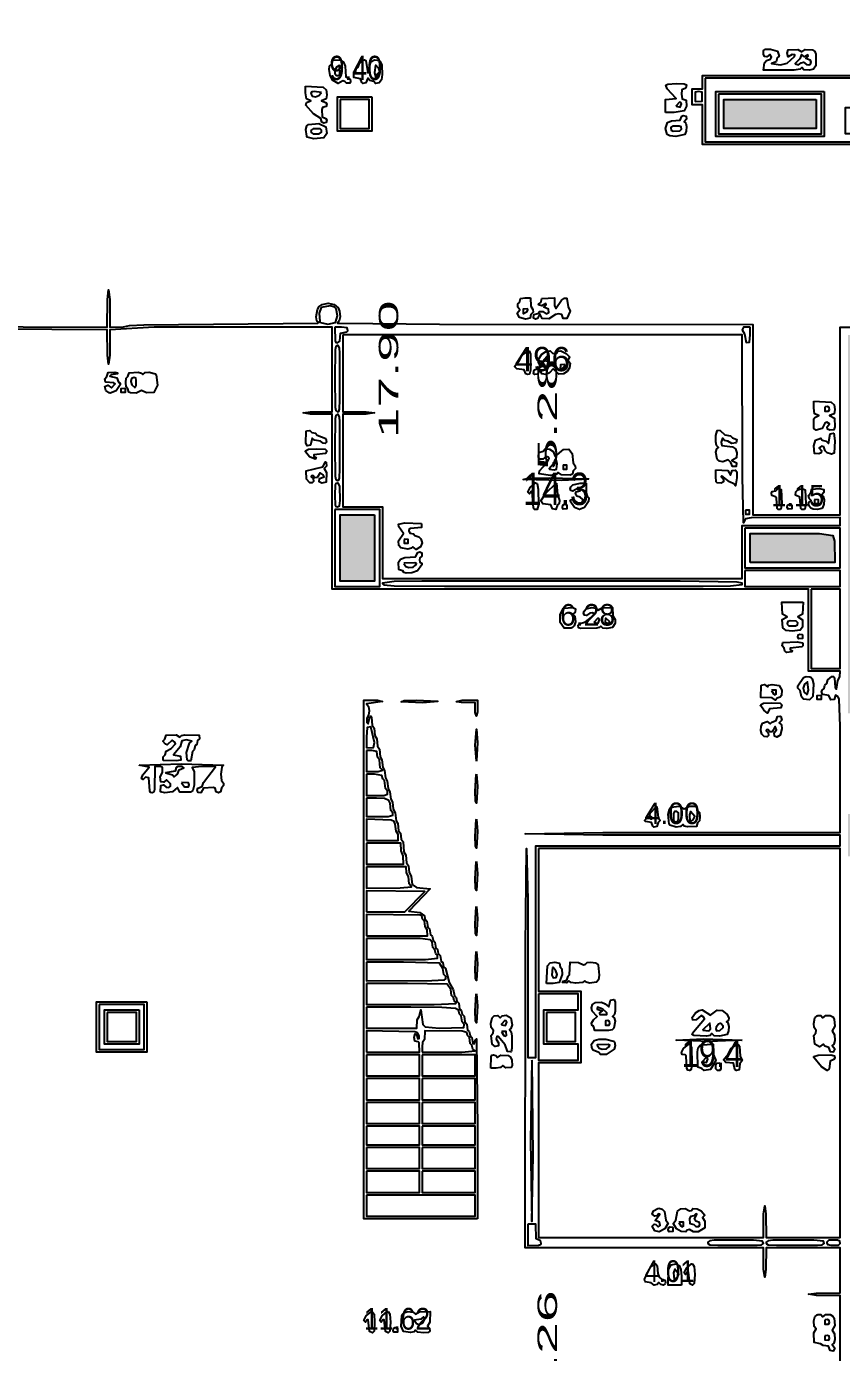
# Model space of a CAD drawing. Header units: millimetres. Extents: x 0 to 150324, y -100295 to 111760.
# Drawn here: x 43637 to 54068, y 15021 to 31988 of the extents above; entities that cross this region are included whole.
import ezdxf
from ezdxf.enums import TextEntityAlignment as Align

# ---------------------------------------------------------------- set-up
doc = ezdxf.new("R2010")
doc.units = ezdxf.units.MM
for name, color, linetype in [('A-PLAN-GRAPHICS', 7, 'Continuous'), ('A-RASTER-UNDERLAY', 8, 'Continuous'), ('A-TEXT-OCR', 3, 'Continuous'), ('A-WALLS-FILL', 9, 'Continuous'), ('A-WALLS-OUTLINE', 8, 'Continuous')]:
    doc.layers.add(name, color=color, linetype=linetype)
picture_1 = doc.add_image_def('image1.png', size_in_pixel=(2463, 3095))

msp = doc.modelspace()

# ---------------------------------------------------------------- hatches: boundary and pattern name
at = {"layer": 'A-WALLS-FILL'}
h = msp.add_hatch(color=9, dxfattribs=at)
h.paths.add_polyline_path([(50190, 13445), (50190, 13073), (49953, 13073), (49953, 13445), (50072, 13445)])
h.paths.add_polyline_path([(25840, 21302), (25840, 18220), (25603, 18220), (25603, 21302), (25722, 21302)])
h.paths.add_polyline_path([(64042, 21844), (64042, 18288), (63839, 18288), (63839, 21844), (63940, 21844)])
h.paths.add_polyline_path([(35391, 21370), (31801, 21370), (31801, 21878), (31936, 21878), (31936, 21505), (35221, 21505), (35221, 21810), (35391, 21810), (35391, 21590)])
h.paths.add_polyline_path([(57810, 21370), (54153, 21370), (54153, 21912), (54390, 21912), (54390, 21505), (57641, 21505), (57641, 21912), (57810, 21912), (57810, 21641)])
h.paths.add_polyline_path([(25840, 24181), (25840, 22487), (25603, 22487), (25603, 24181), (25722, 24181)])
h.paths.add_polyline_path([(64042, 24181), (64042, 22792), (63839, 22792), (63839, 24181), (63940, 24181)])
h.paths.add_polyline_path([(63771, 26077), (63771, 24350), (57810, 24350), (57810, 23165), (57676, 23168), (57569, 23196), (57269, 23199), (57269, 27805), (54390, 27805), (54390, 23199), (54153, 23199), (54153, 28042), (57269, 28042), (57269, 30717), (57506, 30717), (57506, 24486), (57878, 24486), (57878, 24587), (63534, 24587), (63534, 26077), (63652, 26077)])
h.paths.add_polyline_path([(25840, 26619), (26077, 26619), (26077, 24587), (31936, 24587), (31936, 23300), (31801, 23300), (31801, 24350), (25840, 24350), (25840, 25485)])
h.paths.add_polyline_path([(35323, 27838), (35323, 23300), (35086, 23300), (35086, 27601), (32241, 27601), (32241, 23300), (32139, 23300), (32139, 27838), (33731, 27838)])
h.paths.add_polyline_path([(41656, 24892), (41656, 25739), (41980, 25733), (42032, 25720), (42048, 25694), (42062, 24892), (41859, 24892)])
h.paths.add_polyline_path([(48091, 25739), (48091, 24892), (47650, 24892), (47650, 25739), (47871, 25739)])
h.paths.add_polyline_path([(36949, 25502), (36949, 25129), (35865, 25129), (35865, 25502), (36407, 25502)])
h.paths.add_polyline_path([(52900, 25129), (52900, 25502), (53786, 25499), (53959, 25477), (53980, 25403), (53983, 25129), (53442, 25129)])
h.paths.add_polyline_path([(26077, 34375), (26077, 29498), (25840, 29498), (25840, 34375), (25959, 34375)])
h.paths.add_polyline_path([(63771, 31056), (63771, 29769), (63534, 29769), (63534, 31056), (63652, 31056)])
h.paths.add_polyline_path([(32106, 30954), (32106, 30615), (26247, 30615), (26247, 30954), (29176, 30954)])
h.paths.add_polyline_path([(37050, 30954), (37050, 30615), (35797, 30615), (35797, 30954), (36424, 30954)])
h.paths.add_polyline_path([(53746, 31056), (53746, 30683), (52561, 30683), (52561, 31056), (53154, 31056)])
h.paths.add_polyline_path([(26077, 37490), (26077, 35560), (25840, 35560), (25840, 37490), (25959, 37490)])
h.paths.add_polyline_path([(63771, 37626), (63771, 36034), (63534, 36034), (63534, 37626), (63652, 37626)])
h.paths.add_polyline_path([(37016, 37050), (37016, 36678), (35865, 36678), (35865, 37050), (36441, 37050)])
h.paths.add_polyline_path([(53746, 37050), (53746, 36678), (52561, 36678), (52561, 37050), (53154, 37050)])
h.paths.add_polyline_path([(26077, 43451), (26077, 42469), (25840, 42469), (25840, 43451), (25959, 43451)])
h.paths.add_polyline_path([(63771, 43857), (63771, 42604), (63534, 42604), (63534, 43857), (63652, 43857)])
h.paths.add_polyline_path([(37016, 43011), (37016, 42672), (35865, 42672), (35865, 43011), (36441, 43011)])
h.paths.add_polyline_path([(53746, 43011), (53746, 42672), (52595, 42672), (52595, 43011), (53171, 43011)])
h.paths.add_polyline_path([(26077, 49750), (26077, 48429), (25840, 48429), (25840, 49750), (25959, 49750)])
h.paths.add_polyline_path([(37016, 49005), (37016, 48633), (35865, 48633), (35865, 49005), (36441, 49005)])
h.paths.add_polyline_path([(53746, 49005), (53746, 48633), (52595, 48633), (52595, 49005), (53171, 49005)])
h.paths.add_polyline_path([(63771, 51376), (63771, 48836), (63534, 48836), (63534, 51376), (63652, 51376)])
h.paths.add_polyline_path([(32410, 49141), (32410, 48937), (26247, 48937), (26247, 49141), (29329, 49141)])
h.paths.add_polyline_path([(26077, 52697), (26077, 51681), (25840, 51681), (25840, 52697), (25959, 52697)])
h.paths.add_polyline_path([(63534, 52764), (63537, 54342), (63545, 54655), (63566, 54816), (63568, 55169), (64956, 55169), (64956, 54932), (63771, 54932), (63771, 52764), (63652, 52764)])
h.paths.add_polyline_path([(41995, 54559), (41995, 53713), (41656, 53713), (41656, 54559), (41825, 54559)])
h.paths.add_polyline_path([(48023, 54559), (48023, 53713), (47650, 53713), (47650, 54559), (47837, 54559)])
h.paths.add_polyline_path([(37016, 54221), (35865, 54221), (35873, 54530), (35889, 54569), (35936, 54583), (37016, 54593), (37016, 54407)])
h.paths.add_polyline_path([(53746, 54593), (53746, 54221), (52595, 54221), (52595, 54593), (53171, 54593)])
h.paths.add_polyline_path([(25265, 55169), (26077, 55169), (26077, 54627), (25840, 54627), (25840, 54932), (25265, 54932), (25265, 55050)])
h.paths.add_polyline_path([(22860, 54932), (22860, 58894), (25840, 58894), (25840, 59707), (26077, 59707), (26077, 58657), (23097, 58657), (23097, 55169), (24113, 55169), (24113, 54932), (23487, 54932)])
h.paths.add_polyline_path([(63737, 59944), (63974, 59944), (63974, 58860), (66988, 58860), (66988, 54932), (66142, 54932), (66142, 55135), (66751, 55135), (66751, 58623), (63737, 58623), (63737, 59284)])
h.paths.add_polyline_path([(29159, 55440), (29159, 55338), (26247, 55338), (26247, 55440), (27703, 55440)])
h.paths.add_polyline_path([(35425, 55440), (35425, 55338), (29701, 55338), (29701, 55440), (32563, 55440)])
h.paths.add_polyline_path([(35933, 56422), (35933, 55338), (35594, 55338), (35594, 56422), (35763, 56422)])
h.paths.add_polyline_path([(35933, 57878), (35594, 57878), (35594, 76640), (26077, 76640), (26077, 74778), (25840, 74778), (25840, 76945), (25129, 76945), (25129, 77182), (26247, 77182), (26247, 76877), (35729, 76877), (35729, 76979), (35933, 76979), (35933, 76877), (40505, 76877), (40505, 76640), (35933, 76640), (35933, 67259)])
h.paths.add_polyline_path([(68512, 66853), (68851, 66853), (68851, 58454), (71696, 58454), (71696, 58318), (68851, 58318), (68851, 57980), (68758, 57988), (68749, 58081), (68512, 58081), (68512, 62467)])
h.paths.add_polyline_path([(54356, 58014), (54119, 58014), (54116, 58583), (54107, 58646), (54076, 58666), (54063, 58902), (54051, 76606), (50758, 76608), (48903, 76638), (45381, 76640), (45381, 76877), (49014, 76875), (51084, 76845), (54966, 76843), (54966, 76606), (54356, 76606), (54356, 64855), (54153, 64855), (54153, 64381), (54356, 64381), (54356, 58454), (54830, 58454), (54830, 58318), (54356, 58318), (54356, 58166)])
h.paths.add_polyline_path([(60079, 58454), (60079, 58318), (56015, 58318), (56015, 58454), (58047, 58454)])
h.paths.add_polyline_path([(63771, 58454), (63771, 58318), (60655, 58318), (60655, 58454), (62213, 58454)])
h.paths.add_polyline_path([(32512, 58488), (32512, 58386), (26247, 58386), (26247, 58488), (29379, 58488)])
h.paths.add_polyline_path([(35425, 58488), (35425, 58386), (33562, 58386), (33562, 58488), (34493, 58488)])
h.paths.add_polyline_path([(26077, 65634), (26077, 63195), (25840, 63195), (25840, 65634), (25959, 65634)])
h.paths.add_polyline_path([(63974, 64855), (63974, 63432), (63737, 63432), (63737, 64855), (63856, 64855)])
h.paths.add_polyline_path([(45381, 65871), (45381, 65634), (42672, 65634), (42672, 65871), (44027, 65871)])
h.paths.add_polyline_path([(63974, 66480), (63974, 65938), (63737, 65938), (63737, 66480), (63856, 66480)])
h.paths.add_polyline_path([(71188, 76437), (71188, 66074), (71086, 66074), (71086, 76437), (71137, 76437)])
h.paths.add_polyline_path([(26077, 71323), (26077, 69122), (25840, 69122), (25840, 71323), (25959, 71323)])
h.paths.add_polyline_path([(63974, 71730), (63974, 69935), (63737, 69935), (63737, 71730), (63856, 71730)])
h.paths.add_polyline_path([(56151, 76843), (63974, 76843), (63974, 75218), (63737, 75218), (63737, 76606), (56151, 76606), (56151, 76725)])
h.paths.add_polyline_path([(42266, 76132), (42266, 76471), (42425, 76468), (42467, 76454), (42490, 76422), (42503, 76132), (42384, 76132)])
h.paths.add_polyline_path([(47549, 76471), (47549, 76132), (47312, 76132), (47312, 76471), (47430, 76471)])
h.paths.add_polyline_path([(74337, 76843), (74337, 76606), (70477, 76606), (70477, 76843), (72407, 76843)])
h.paths.add_polyline_path([(41758, 86631), (41995, 86631), (41995, 76877), (44196, 76877), (44196, 76640), (41656, 76640), (41656, 76877), (41758, 76877), (41758, 81754)])
h.paths.add_polyline_path([(22725, 79417), (22962, 79417), (22962, 77182), (23978, 77182), (23978, 76945), (22725, 76945), (22725, 78181)])
h.paths.add_polyline_path([(23470, 78334), (23470, 78097), (23131, 78097), (23131, 78334), (23300, 78334)])
h.paths.add_polyline_path([(41588, 78334), (41588, 78097), (41283, 78097), (41283, 78334), (41436, 78334)])
h.paths.add_polyline_path([(22725, 81585), (22725, 91000), (24282, 91000), (24282, 90763), (22962, 90763), (22962, 81585), (22843, 81585)])
h.paths.add_polyline_path([(51545, 84836), (51545, 81957), (51308, 81957), (51308, 84836), (51427, 84836)])
h.paths.add_polyline_path([(19643, 84159), (19643, 82431), (19507, 82431), (19507, 84159), (19575, 84159)])
h.paths.add_polyline_path([(23436, 84497), (23436, 84260), (23131, 84260), (23131, 84497), (23283, 84497)])
h.paths.add_polyline_path([(41588, 84497), (41588, 84260), (41283, 84260), (41283, 84497), (41436, 84497)])
h.paths.add_polyline_path([(51139, 84497), (51139, 84260), (50834, 84260), (50834, 84497), (50986, 84497)])
h.paths.add_polyline_path([(35120, 91000), (41995, 91000), (41995, 88629), (41758, 88629), (41758, 90763), (35120, 90763), (35120, 90881)])
h.paths.add_polyline_path([(23470, 90593), (23470, 90289), (23131, 90289), (23131, 90593), (23300, 90593)])
h.paths.add_polyline_path([(29464, 90593), (29464, 90289), (29227, 90289), (29227, 90593), (29345, 90593)])
h.paths.add_polyline_path([(35458, 90593), (35458, 90289), (35255, 90289), (35255, 90593), (35357, 90593)])
h.paths.add_polyline_path([(38473, 90593), (38473, 90289), (38235, 90289), (38235, 90593), (38354, 90593)])
h.paths.add_polyline_path([(41588, 90593), (41588, 90289), (41250, 90289), (41250, 90593), (41419, 90593)])
h.paths.add_polyline_path([(19643, 91000), (19643, 90763), (15917, 90763), (15917, 91000), (17780, 91000)])
h.paths.add_polyline_path([(29566, 91000), (29566, 90763), (26247, 90763), (26247, 91000), (27906, 91000)])
h.paths.add_polyline_path([(33155, 91000), (33155, 90763), (31530, 90763), (31530, 91000), (32343, 91000)])
h.paths.add_polyline_path([(37863, 99941), (37863, 99703), (34578, 99703), (34578, 99941), (36220, 99941)])

# ---------------------------------------------------------------- linework, layer by layer
at = {"layer": 'A-PLAN-GRAPHICS'}
for points in [[(48164, 31542), (48186, 31494), (48191, 31374), (48180, 31305), (48149, 31269), (48102, 31261), (48084, 31286), (48033, 31298), (48006, 31327), (47981, 31267), (47943, 31260), (47927, 31271), (47911, 31320), (47826, 31337), (47825, 31384), (47849, 31404), (47857, 31448), (47882, 31470), (47897, 31520), (47931, 31554), (47962, 31564), (47981, 31553), (48006, 31394), (48045, 31535), (48092, 31563), (48153, 31552)], [(53737, 31483), (53711, 31444), (53660, 31430), (53588, 31436), (53560, 31462), (53538, 31441), (53463, 31431), (53069, 31428), (53084, 31525), (53110, 31553), (53160, 31570), (53171, 31598), (53151, 31631), (53113, 31599), (53083, 31604), (53070, 31634), (53072, 31681), (53097, 31697), (53160, 31699), (53248, 31675), (53270, 31609), (53243, 31588), (53230, 31538), (53171, 31513), (53286, 31496), (53375, 31518), (53468, 31606), (53470, 31626), (53436, 31631), (53385, 31600), (53374, 31648), (53385, 31692), (53510, 31695), (53560, 31665), (53603, 31696), (53696, 31690), (53726, 31670), (53740, 31634), (53740, 31494)], [(53476, 31510), (53520, 31497), (53553, 31525), (53583, 31530), (53621, 31501), (53651, 31496), (53673, 31508), (53678, 31536), (53666, 31558), (53612, 31579), (53642, 31610), (53637, 31626), (53593, 31599), (53558, 31631), (53533, 31574), (53475, 31513)], [(47561, 31557), (47653, 31560), (47696, 31534), (47715, 31479), (47724, 31343), (47780, 31314), (47786, 31286), (47774, 31264), (47732, 31262), (47712, 31286), (47684, 31293), (47627, 31260), (47553, 31302), (47524, 31362), (47513, 31440), (47517, 31480), (47544, 31506), (47556, 31554)], [(47638, 31494), (47607, 31472), (47585, 31431), (47585, 31389), (47605, 31363), (47631, 31362), (47647, 31380), (47642, 31491)], [(48103, 31493), (48091, 31398), (48108, 31327), (48130, 31384), (48158, 31414), (48148, 31453), (48108, 31493)], [(47210, 31225), (47434, 31212), (47471, 31179), (47481, 31116), (47471, 31063), (47413, 31039), (47469, 31016), (47481, 30994), (47473, 30963), (47427, 30950), (47415, 30926), (47420, 30831), (47469, 30813), (47481, 30791), (47473, 30759), (47441, 30751), (47419, 30763), (47403, 30812), (47311, 30871), (47214, 30983), (47220, 31014), (47278, 31039), (47219, 31064), (47210, 31140)], [(51816, 30886), (51816, 31056), (51951, 31066), (51835, 31191), (51818, 31237), (51846, 31252), (51951, 31259), (52053, 31256), (52085, 31241), (52078, 31200), (52026, 31178), (52019, 31123), (52029, 31063), (52080, 31044), (52086, 30971), (52056, 30908), (51927, 30886)], [(52324, 31327), (52324, 30514), (54525, 30514), (54524, 30733), (54507, 30783), (54477, 30783), (54464, 30770), (54458, 30615), (54119, 30615), (54119, 30954), (54525, 30954), (54525, 31327), (53425, 31327)], [(47411, 31145), (47317, 31157), (47291, 31151), (47278, 31131), (47295, 31096), (47334, 31089), (47377, 31104), (47410, 31139)], [(48057, 31090), (48057, 30649), (47617, 30649), (47617, 31090), (47837, 31090)], [(47650, 31056), (47650, 30683), (48023, 30683), (48023, 31056), (47837, 31056)], [(52201, 31027), (52283, 31032), (52283, 31147), (52239, 31157), (52196, 31147), (52196, 31032)], [(53848, 31157), (53848, 30582), (52459, 30582), (52459, 31157), (53154, 31157)], [(52493, 31123), (52493, 30615), (53814, 30615), (53814, 31123), (53154, 31123)], [(51953, 30967), (52003, 30957), (52019, 30999), (52011, 31018), (51995, 31019), (51953, 30972)], [(47224, 30584), (47212, 30669), (47226, 30716), (47246, 30734), (47380, 30749), (47468, 30706), (47480, 30620), (47443, 30563), (47314, 30549), (47231, 30573)], [(51837, 30607), (51817, 30685), (51840, 30761), (51891, 30780), (52005, 30791), (52025, 30840), (52041, 30851), (52079, 30839), (52086, 30801), (52053, 30768), (52074, 30751), (52086, 30707), (52082, 30649), (52063, 30606), (51949, 30582), (51869, 30591), (51837, 30607)], [(51884, 30691), (51888, 30663), (51912, 30651), (52000, 30653), (52019, 30675), (52015, 30703), (51991, 30715), (51912, 30715), (51885, 30698)], [(47278, 30657), (47282, 30630), (47306, 30617), (47385, 30617), (47412, 30635), (47412, 30664), (47394, 30679), (47306, 30681), (47279, 30664)], [(50089, 28516), (50092, 28408), (50119, 28366), (50121, 28331), (50094, 28303), (50082, 28255), (50025, 28245), (49945, 28266), (49919, 28319), (49953, 28363), (49924, 28395), (49925, 28441), (49948, 28458), (49961, 28506), (50021, 28516)], [(50554, 28506), (50568, 28400), (50597, 28346), (50551, 28250), (50507, 28250), (50489, 28302), (50448, 28313), (50407, 28303), (50324, 28248), (50236, 28251), (50207, 28313), (50178, 28250), (50150, 28245), (50128, 28257), (50131, 28304), (50180, 28318), (50204, 28343), (50244, 28343), (50287, 28313), (50323, 28329), (50317, 28372), (50259, 28395), (50289, 28426), (50283, 28444), (50233, 28416), (50192, 28425), (50194, 28441), (50219, 28458), (50233, 28506), (50394, 28516), (50395, 28417), (50411, 28380), (50484, 28487), (50525, 28514), (50551, 28511)], [(47401, 28202), (47495, 28178), (47592, 28201), (47616, 28284), (47600, 28376), (47578, 28398), (47523, 28413), (47408, 28394), (47381, 28320), (47393, 28215)], [(50000, 28314), (50043, 28341), (50054, 28362), (50047, 28376), (49996, 28372), (49995, 28316)], [(47583, 28143), (47586, 27967), (47596, 27945), (47617, 27940), (47647, 27960), (47658, 28066), (47736, 28080), (47751, 28096), (47743, 28134), (47667, 28143)], [(47684, 28042), (47684, 27059), (47986, 27058), (48091, 27043), (47986, 27027), (47684, 27026), (47684, 25840), (48192, 25840), (48192, 24926), (52798, 24926), (52798, 25603), (54051, 25603), (54051, 25705), (52912, 25700), (52838, 25687), (52815, 25637), (52800, 26231), (52798, 28042), (50241, 28042)], [(52900, 28143), (52814, 28139), (52798, 28109), (52827, 28056), (52846, 27944), (52891, 27950), (52900, 28042)], [(47617, 27906), (47595, 27893), (47587, 27849), (47583, 27483), (47587, 27117), (47595, 27073), (47617, 27059), (47633, 27064), (47643, 27090), (47649, 27210), (47648, 27810), (47643, 27876), (47625, 27905)], [(50069, 27838), (50086, 27794), (50087, 27591), (50076, 27540), (50048, 27534), (50026, 27546), (50008, 27595), (49914, 27606), (49883, 27638), (49943, 27710), (49983, 27783), (50063, 27838)], [(50589, 27756), (50564, 27719), (50595, 27682), (50586, 27621), (50555, 27575), (50509, 27542), (50449, 27540), (50377, 27607), (50332, 27557), (50285, 27535), (50233, 27545), (50207, 27601), (50178, 27539), (50144, 27535), (50126, 27550), (50133, 27595), (50184, 27613), (50217, 27647), (50192, 27690), (50196, 27735), (50232, 27797), (50278, 27826), (50340, 27838), (50370, 27810), (50399, 27805), (50424, 27814), (50437, 27836), (50476, 27837), (50544, 27806), (50586, 27761)], [(50260, 27715), (50309, 27706), (50325, 27747), (50318, 27767), (50302, 27768), (50259, 27721)], [(50474, 27603), (50517, 27630), (50528, 27651), (50521, 27664), (50470, 27661), (50469, 27605)], [(44693, 27300), (44651, 27331), (44638, 27381), (44679, 27397), (44723, 27366), (44770, 27414), (44753, 27428), (44649, 27438), (44638, 27481), (44665, 27510), (44683, 27561), (44769, 27566), (44802, 27556), (44803, 27545), (44719, 27529), (44705, 27514), (44795, 27493), (44813, 27439), (44836, 27426), (44838, 27401), (44784, 27325), (44708, 27298)], [(45297, 27532), (45312, 27398), (45267, 27303), (45172, 27300), (45110, 27330), (45040, 27298), (44969, 27299), (44945, 27311), (44936, 27354), (44914, 27377), (44907, 27432), (44914, 27487), (44936, 27510), (44950, 27558), (45065, 27565), (45110, 27553), (45127, 27534), (45155, 27560), (45207, 27567), (45289, 27543)], [(45028, 27367), (45041, 27396), (45042, 27461), (45036, 27487), (45017, 27499), (44982, 27483), (44974, 27446), (44987, 27402), (45022, 27368)], [(44899, 27356), (44899, 27305), (44848, 27305), (44848, 27356), (44895, 27359)], [(53713, 27195), (53936, 27182), (53974, 27149), (53983, 27086), (53973, 27033), (53916, 27009), (53978, 26977), (53983, 26866), (53972, 26828), (53919, 26823), (53888, 26837), (53883, 26867), (53915, 26904), (53882, 26924), (53854, 26913), (53820, 26845), (53745, 26823), (53716, 26843), (53716, 26969), (53726, 26987), (53780, 27009), (53722, 27034), (53713, 27110)], [(47617, 27026), (47595, 27012), (47587, 26968), (47583, 26602), (47587, 26236), (47595, 26192), (47617, 26179), (47633, 26183), (47643, 26209), (47649, 26329), (47648, 26929), (47643, 26995), (47625, 27025)], [(53856, 27119), (53856, 27068), (53904, 27065), (53915, 27087), (53910, 27115), (53888, 27127), (53860, 27122)], [(47219, 26813), (47264, 26819), (47288, 26794), (47336, 26784), (47356, 26760), (47469, 26715), (47478, 26670), (47459, 26654), (47432, 26655), (47398, 26682), (47322, 26694), (47295, 26721), (47271, 26630), (47229, 26621), (47212, 26659), (47216, 26805)], [(52483, 26823), (52516, 26819), (52575, 26764), (52649, 26750), (52673, 26726), (52727, 26704), (52720, 26660), (52664, 26654), (52615, 26684), (52571, 26692), (52544, 26721), (52527, 26670), (52538, 26626), (52673, 26611), (52713, 26584), (52729, 26533), (52726, 26468), (52663, 26433), (52725, 26404), (52722, 26357), (52672, 26356), (52651, 26410), (52617, 26443), (52549, 26417), (52506, 26426), (52476, 26451), (52461, 26542), (52473, 26586), (52493, 26602), (52470, 26627), (52461, 26672), (52460, 26753), (52475, 26813)], [(53971, 26783), (53983, 26687), (53974, 26527), (53940, 26518), (53886, 26532), (53859, 26559), (53842, 26609), (53814, 26619), (53781, 26599), (53813, 26562), (53808, 26532), (53777, 26519), (53724, 26523), (53714, 26621), (53737, 26697), (53803, 26719), (53821, 26694), (53872, 26682), (53902, 26654), (53922, 26776), (53965, 26786)], [(47208, 26558), (47245, 26580), (47346, 26585), (47460, 26580), (47481, 26560), (47466, 26524), (47316, 26506), (47315, 26491), (47345, 26472), (47332, 26451), (47260, 26481), (47209, 26546)], [(50661, 26328), (50636, 26304), (50626, 26260), (50597, 26248), (50484, 26252), (50444, 26281), (50424, 26259), (50342, 26245), (50197, 26264), (50204, 26302), (50295, 26405), (50325, 26462), (50316, 26478), (50287, 26484), (50244, 26453), (50205, 26453), (50191, 26480), (50195, 26536), (50248, 26556), (50277, 26583), (50333, 26580), (50377, 26552), (50402, 26486), (50512, 26575), (50578, 26581), (50621, 26526), (50636, 26405), (50661, 26368), (50663, 26333)], [(47471, 26414), (47477, 26363), (47447, 26331), (47477, 26281), (47474, 26156), (47419, 26145), (47383, 26160), (47388, 26204), (47446, 26225), (47435, 26252), (47397, 26279), (47358, 26216), (47328, 26214), (47300, 26244), (47284, 26240), (47280, 26227), (47306, 26203), (47310, 26167), (47292, 26148), (47262, 26149), (47219, 26196), (47215, 26301), (47431, 26353), (47464, 26416)], [(50331, 26322), (50390, 26315), (50420, 26324), (50427, 26393), (50416, 26446), (50401, 26444), (50384, 26391), (50328, 26327)], [(50504, 26374), (50504, 26323), (50554, 26323), (50554, 26374), (50507, 26377)], [(52459, 26314), (52614, 26308), (52646, 26247), (52671, 26306), (52712, 26313), (52727, 26288), (52730, 26213), (52713, 26111), (52691, 26138), (52636, 26161), (52537, 26240), (52528, 26229), (52557, 26198), (52557, 26160), (52530, 26146), (52477, 26148), (52463, 26164), (52459, 26230)], [(47617, 26145), (47595, 26139), (47588, 26122), (47583, 25993), (47588, 25864), (47595, 25847), (47617, 25840), (47642, 25853), (47650, 25923), (47648, 26107), (47625, 26145)], [(50834, 26196), (50488, 26179), (49992, 26193), (50058, 26207), (50333, 26213), (50829, 26199)], [(50165, 25807), (50141, 25808), (50128, 25825), (50111, 26038), (50096, 26040), (50075, 26010), (50055, 26031), (50085, 26091), (50152, 26147), (50173, 26140), (50188, 26069), (50189, 25869), (50172, 25809)], [(50419, 26145), (50432, 26001), (50461, 25925), (50454, 25884), (50434, 25868), (50411, 25809), (50368, 25815), (50347, 25868), (50244, 25881), (50221, 25918), (50285, 26018), (50416, 26144)], [(50800, 26145), (50802, 26022), (50812, 25980), (50834, 25956), (50828, 25911), (50777, 25834), (50713, 25809), (50650, 25835), (50597, 25916), (50602, 25933), (50627, 25941), (50716, 25878), (50750, 25902), (50762, 25922), (50756, 25937), (50724, 25965), (50679, 25979), (50665, 26004), (50673, 26035), (50722, 26048), (50732, 26063), (50688, 26076), (50631, 26043), (50606, 26051), (50597, 26070), (50602, 26096), (50630, 26125), (50723, 26145)], [(53288, 25809), (53257, 25808), (53244, 25821), (53235, 25953), (53225, 25971), (53176, 25988), (53171, 26016), (53183, 26038), (53228, 26048), (53257, 26075), (53298, 26065), (53306, 25880), (53293, 25812)], [(53593, 25809), (53562, 25808), (53549, 25821), (53534, 25967), (53479, 25993), (53483, 26032), (53510, 26061), (53567, 26077), (53605, 26060), (53610, 25880), (53598, 25812)], [(53813, 25822), (53763, 25809), (53706, 25812), (53676, 25823), (53653, 25851), (53647, 25893), (53679, 25925), (53654, 25947), (53645, 25987), (53674, 26020), (53687, 26068), (53783, 26077), (53843, 26064), (53844, 26024), (53814, 25993), (53835, 25976), (53847, 25932), (53843, 25874), (53824, 25831)], [(47583, 25806), (47583, 24824), (48158, 24824), (48158, 25806), (47871, 25806)], [(50554, 25866), (50554, 25815), (50507, 25812), (50496, 25834), (50501, 25862), (50523, 25874), (50551, 25869)], [(52840, 25798), (52840, 25747), (52891, 25747), (52891, 25798), (52844, 25801)], [(53433, 25866), (53433, 25815), (53386, 25812), (53374, 25834), (53379, 25862), (53401, 25874), (53429, 25869)], [(53721, 25933), (53721, 25883), (53772, 25883), (53772, 25933), (53725, 25936)], [(48694, 25624), (48692, 25579), (48554, 25566), (48535, 25556), (48531, 25535), (48543, 25507), (48589, 25497), (48606, 25473), (48658, 25457), (48685, 25431), (48700, 25383), (48681, 25331), (48626, 25298), (48582, 25332), (48565, 25312), (48519, 25300), (48427, 25316), (48402, 25348), (48399, 25405), (48463, 25502), (48402, 25584), (48398, 25620), (48480, 25636), (48687, 25629)], [(52832, 25569), (52832, 25061), (54051, 25061), (54051, 25569), (53442, 25569)], [(48472, 25425), (48472, 25375), (48522, 25375), (48522, 25425), (48475, 25428)], [(48402, 25039), (48400, 25132), (48425, 25174), (48480, 25194), (48617, 25203), (48645, 25259), (48673, 25264), (48695, 25252), (48697, 25211), (48673, 25190), (48666, 25163), (48673, 25136), (48697, 25123), (48698, 25098), (48643, 25023), (48571, 24997), (48497, 24991), (48468, 25001), (48453, 25022), (48406, 25035)], [(48466, 25118), (48494, 25078), (48531, 25064), (48586, 25071), (48618, 25096), (48629, 25117), (48608, 25127), (48470, 25122)], [(52832, 25027), (52832, 24824), (54051, 24824), (54051, 25027), (53442, 25027)], [(48192, 24858), (48212, 24842), (48343, 24832), (48987, 24825), (52296, 24826), (52647, 24832), (52796, 24849), (52796, 24867), (52734, 24880), (52003, 24891), (48695, 24890), (48343, 24885), (48195, 24867)], [(53679, 24790), (53679, 23774), (54051, 23774), (54051, 24790), (53865, 24790)], [(53577, 24621), (53571, 24467), (53509, 24435), (53571, 24394), (53571, 24303), (53539, 24264), (53439, 24249), (53359, 24258), (53318, 24292), (53310, 24400), (53374, 24435), (53312, 24467), (53306, 24621), (53442, 24621)], [(50610, 24289), (50519, 24288), (50468, 24363), (50466, 24466), (50510, 24547), (50630, 24552), (50663, 24535), (50658, 24495), (50631, 24469), (50657, 24441), (50663, 24369), (50648, 24318), (50627, 24296)], [(51167, 24343), (51137, 24298), (51066, 24283), (51014, 24290), (50986, 24316), (50968, 24296), (50936, 24288), (50732, 24285), (50704, 24295), (50700, 24329), (50712, 24345), (50792, 24371), (50889, 24449), (50902, 24473), (50883, 24484), (50848, 24482), (50805, 24452), (50780, 24456), (50767, 24477), (50774, 24508), (50801, 24537), (50873, 24553), (50924, 24546), (50952, 24519), (51003, 24550), (51139, 24553), (51142, 24446), (51171, 24399), (51170, 24358)], [(50903, 24363), (50953, 24353), (50969, 24395), (50961, 24414), (50945, 24415), (50903, 24368)], [(51048, 24417), (51042, 24362), (51086, 24352), (51104, 24361), (51101, 24376), (51051, 24418)], [(53374, 24342), (53393, 24320), (53481, 24318), (53505, 24330), (53509, 24358), (53490, 24380), (53413, 24383), (53381, 24374), (53374, 24350)], [(53575, 24095), (53575, 24064), (53562, 24051), (53412, 24034), (53411, 24018), (53441, 24000), (53432, 23985), (53370, 23979), (53344, 23993), (53335, 24035), (53308, 24064), (53318, 24105), (53503, 24113), (53571, 24100)], [(53569, 24206), (53569, 24155), (53522, 24152), (53510, 24174), (53515, 24202), (53537, 24214), (53565, 24209)], [(53674, 23661), (53694, 23639), (53710, 23579), (53700, 23417), (53659, 23373), (53584, 23379), (53555, 23409), (53538, 23491), (53511, 23522), (53511, 23553), (53580, 23657), (53615, 23672), (53661, 23668)], [(53630, 23439), (53644, 23496), (53633, 23602), (53593, 23571), (53578, 23522), (53591, 23471), (53624, 23439)], [(53044, 23562), (53084, 23569), (53120, 23537), (53136, 23558), (53181, 23570), (53271, 23555), (53305, 23498), (53300, 23426), (53284, 23405), (53245, 23395), (53224, 23368), (53180, 23397), (53035, 23402), (53041, 23556)], [(53172, 23491), (53200, 23448), (53221, 23437), (53234, 23444), (53230, 23495), (53175, 23495)], [(53806, 23427), (53806, 23376), (53755, 23376), (53755, 23427), (53802, 23430)], [(49411, 16730), (47955, 16730), (47955, 23368), (48129, 23366), (48192, 23351), (47990, 23320), (48016, 23287), (48023, 23233), (48016, 23178), (47991, 23137), (47992, 23084), (48011, 23066), (48030, 23155), (48043, 23164), (48052, 23145), (48062, 23049), (48086, 23009), (48096, 22914), (48120, 22874), (48130, 22778), (48153, 22739), (48163, 22643), (48187, 22603), (48197, 22507), (48221, 22468), (48231, 22372), (48255, 22332), (48265, 22236), (48289, 22197), (48299, 22101), (48323, 22061), (48331, 21973), (48357, 21926), (48369, 21823), (48390, 21790), (48400, 21695), (48422, 21665), (48434, 21588), (48456, 21557), (48468, 21429), (48492, 21384), (48502, 21288), (48526, 21248), (48534, 21161), (48560, 21115), (48575, 21011), (48627, 20971), (48802, 20953), (48531, 20669), (48671, 20651), (48729, 20610), (48737, 20568), (48763, 20542), (48775, 20465), (48797, 20441), (48809, 20364), (48829, 20347), (48841, 20296), (48865, 20271), (48877, 20194), (48897, 20178), (48908, 20127), (48932, 20102), (48944, 20025), (48964, 20009), (48976, 19957), (49000, 19933), (49046, 19754), (49100, 19667), (49114, 19585), (49136, 19565), (49146, 19517), (49169, 19492), (49181, 19415), (49201, 19399), (49213, 19348), (49237, 19323), (49247, 19251), (49271, 19221), (49283, 19144), (49303, 19128), (49315, 19077), (49339, 19052), (49351, 18975), (49368, 18969), (49383, 19023), (49395, 19033), (49398, 19021), (49411, 17882)], [(48903, 23351), (48709, 23334), (48432, 23348), (48471, 23362), (48624, 23368), (48901, 23354)], [(49141, 23351), (49212, 23366), (49411, 23368), (49410, 23220), (49395, 23165), (49379, 23211), (49378, 23334), (49204, 23336), (49142, 23348)], [(53033, 23307), (53070, 23328), (53171, 23334), (53285, 23329), (53306, 23309), (53291, 23272), (53145, 23257), (53123, 23202), (53073, 23241), (53035, 23295)], [(53292, 23159), (53305, 23113), (53272, 23080), (53299, 23052), (53305, 23000), (53282, 22918), (53239, 22895), (53209, 22908), (53208, 22948), (53238, 22990), (53221, 23029), (53183, 22964), (53153, 22963), (53125, 22993), (53109, 22989), (53105, 22976), (53131, 22951), (53135, 22916), (53118, 22897), (53077, 22903), (53049, 22931), (53036, 22979), (53040, 23033), (53059, 23073), (53117, 23096), (53156, 23064), (53176, 23088), (53230, 23106), (53251, 23159), (53283, 23163)], [(45387, 22602), (45385, 22643), (45410, 22667), (45423, 22715), (45488, 22748), (45544, 22809), (45535, 22832), (45500, 22856), (45437, 22798), (45416, 22803), (45384, 22845), (45409, 22870), (45424, 22919), (45551, 22924), (45601, 22894), (45620, 22914), (45662, 22924), (45845, 22919), (45852, 22874), (45827, 22850), (45817, 22802), (45795, 22786), (45783, 22734), (45761, 22711), (45740, 22593), (45705, 22591), (45692, 22604), (45687, 22700), (45725, 22816), (45754, 22843), (45686, 22860), (45624, 22849), (45605, 22771), (45517, 22667), (45608, 22650), (45613, 22602), (45553, 22590), (45392, 22598)], [(47989, 22758), (48078, 22764), (48091, 22826), (48043, 23025), (47998, 23017), (47989, 22894)], [(49395, 22589), (49378, 22792), (49395, 22995), (49411, 22828), (49398, 22591)], [(47989, 22725), (47989, 22454), (48138, 22455), (48192, 22471), (48165, 22501), (48153, 22603), (48130, 22638), (48119, 22712), (48057, 22725)], [(45077, 22538), (45618, 22555), (46160, 22538), (46136, 22510), (46126, 22420), (46133, 22338), (46157, 22304), (46159, 22274), (46131, 22240), (46121, 22195), (46093, 22183), (46064, 22195), (46050, 22241), (46025, 22249), (45904, 22244), (45868, 22184), (45834, 22188), (45822, 22210), (45830, 22242), (45884, 22262), (45903, 22315), (46057, 22513), (45880, 22521), (45756, 22507), (45783, 22451), (45785, 22282), (45766, 22213), (45737, 22192), (45598, 22189), (45571, 22250), (45506, 22193), (45407, 22183), (45353, 22194), (45355, 22274), (45392, 22283), (45425, 22255), (45460, 22252), (45480, 22268), (45478, 22297), (45431, 22349), (45396, 22320), (45358, 22325), (45348, 22385), (45378, 22441), (45376, 22508), (45353, 22520), (45280, 22521), (45277, 22224), (45267, 22189), (45246, 22183), (45225, 22188), (45215, 22209), (45203, 22376), (45158, 22383), (45130, 22352), (45110, 22365), (45126, 22411), (45208, 22511), (45077, 22536)], [(45415, 22437), (45507, 22413), (45528, 22387), (45568, 22419), (45591, 22477), (45652, 22502), (45631, 22518), (45573, 22519), (45554, 22506), (45538, 22460), (45416, 22439)], [(47989, 22420), (47989, 22149), (48209, 22150), (48258, 22167), (48257, 22203), (48231, 22236), (48219, 22339), (48197, 22362), (48187, 22406), (48091, 22420)], [(49395, 22420), (49411, 22266), (49398, 22049), (49384, 22080), (49378, 22201), (49392, 22418)], [(45622, 22310), (45660, 22259), (45709, 22258), (45720, 22284), (45709, 22311), (45625, 22313)], [(47989, 22115), (47989, 21878), (48265, 21879), (48325, 21896), (48326, 21927), (48301, 21957), (48290, 22052), (48274, 22084), (48221, 22109), (48117, 22115)], [(51706, 22008), (51720, 21867), (51748, 21827), (51721, 21801), (51706, 21751), (51668, 21744), (51652, 21755), (51636, 21803), (51558, 21815), (51547, 21829), (51592, 21875), (51624, 21849), (51642, 21851), (51644, 21866), (51615, 21891), (51618, 21921), (51700, 22009)], [(51863, 21781), (51851, 21908), (51866, 21976), (51885, 21997), (51993, 22011), (52053, 21979), (52124, 22011), (52194, 22011), (52218, 21999), (52227, 21956), (52249, 21932), (52256, 21878), (52249, 21823), (52227, 21800), (52214, 21752), (52098, 21745), (52053, 21756), (52036, 21776), (52007, 21750), (51953, 21744), (51871, 21768)], [(51944, 21811), (51971, 21814), (51983, 21838), (51982, 21926), (51959, 21945), (51932, 21942), (51920, 21917), (51920, 21838), (51937, 21812)], [(52133, 21813), (52168, 21838), (52189, 21878), (52136, 21944), (52121, 21899), (52129, 21815)], [(47989, 21573), (48395, 21573), (48394, 21647), (48367, 21692), (48357, 21783), (48341, 21815), (48305, 21833), (47989, 21844), (47989, 21709)], [(49395, 21844), (49411, 21690), (49398, 21474), (49384, 21505), (49378, 21625), (49392, 21842)], [(47989, 21539), (47989, 21268), (48463, 21268), (48460, 21376), (48431, 21440), (48429, 21539), (48209, 21539)], [(50190, 21471), (50190, 19643), (50732, 19643), (50732, 18728), (50190, 18728), (50190, 16493), (53069, 16493), (53071, 16795), (53086, 16899), (53101, 16795), (53103, 16493), (54051, 16493), (54051, 21471), (52121, 21471)], [(47989, 21234), (47989, 20963), (48419, 20965), (48565, 20980), (48536, 21017), (48526, 21113), (48499, 21160), (48497, 21234), (48243, 21234)], [(49395, 21302), (49411, 21149), (49398, 20932), (49384, 20963), (49378, 21083), (49392, 21300)], [(47989, 20659), (48481, 20659), (48734, 20921), (47989, 20930), (47989, 20794)], [(49395, 20726), (49411, 20573), (49398, 20356), (49384, 20387), (49378, 20507), (49392, 20724)], [(47989, 20354), (48768, 20354), (48766, 20428), (48739, 20470), (48729, 20542), (48705, 20567), (48696, 20607), (48674, 20617), (47989, 20625), (47989, 20489)], [(47989, 20320), (47989, 20049), (48742, 20050), (48899, 20067), (48898, 20107), (48877, 20123), (48865, 20175), (48839, 20202), (48831, 20272), (48803, 20299), (48676, 20317), (48388, 20320)], [(49395, 20151), (49411, 19997), (49398, 19780), (49384, 19811), (49378, 19932), (49392, 20148)], [(47989, 20015), (47989, 19778), (48826, 19779), (48989, 19790), (49004, 19803), (49002, 19832), (48978, 19856), (48966, 19933), (48922, 20003), (48463, 20015)], [(50292, 19744), (50305, 19968), (50338, 20005), (50401, 20015), (50458, 20001), (50466, 19957), (50490, 19928), (50494, 19858), (50453, 19754), (50377, 19744)], [(50369, 19947), (50361, 19851), (50379, 19814), (50416, 19818), (50427, 19856), (50414, 19905), (50377, 19946)], [(50953, 19979), (50968, 19849), (50957, 19789), (50934, 19760), (50844, 19745), (50800, 19758), (50783, 19778), (50752, 19753), (50667, 19745), (50603, 19755), (50580, 19778), (50549, 19749), (50497, 19755), (50505, 19773), (50554, 19787), (50568, 19836), (50588, 19855), (50597, 20015), (50704, 20012), (50766, 19981), (50793, 19988), (50812, 20010), (50862, 20015), (50920, 20005), (50949, 19986)], [(47989, 19744), (47989, 19473), (48853, 19475), (49134, 19487), (49137, 19500), (49110, 19521), (49102, 19565), (49078, 19590), (49066, 19667), (49023, 19732), (48514, 19744)], [(49395, 19609), (49411, 19455), (49398, 19238), (49384, 19269), (49378, 19390), (49392, 19607)], [(50190, 19609), (50190, 18762), (50698, 18762), (50698, 18965), (50258, 18965), (50258, 19406), (50698, 19406), (50698, 19609), (50444, 19609)], [(51159, 19536), (51171, 19502), (51171, 19390), (51162, 19345), (51139, 19321), (51159, 19304), (51171, 19260), (51156, 19170), (51135, 19150), (51088, 19139), (50912, 19143), (50895, 19196), (50872, 19208), (50869, 19234), (50894, 19279), (50941, 19321), (50876, 19390), (50869, 19432), (50883, 19472), (50920, 19500), (50995, 19505), (51043, 19484), (51092, 19442), (51112, 19530), (51154, 19539)], [(45178, 19507), (45178, 18864), (44535, 18864), (44535, 19507), (44856, 19507)], [(44569, 19473), (44569, 18898), (45144, 18898), (45144, 19473), (44856, 19473)], [(45077, 19406), (45077, 18965), (44636, 18965), (44636, 19406), (44856, 19406)], [(44670, 19372), (44670, 18999), (45043, 18999), (45043, 19372), (44856, 19372)], [(47989, 19439), (47989, 19169), (48633, 19169), (48636, 19276), (48661, 19319), (48683, 19406), (48709, 19219), (48739, 19187), (48917, 19169), (49233, 19181), (49240, 19218), (49213, 19251), (49201, 19328), (49178, 19349), (49168, 19400), (49129, 19422), (48954, 19437), (48558, 19439)], [(50292, 19372), (50292, 18999), (50665, 18999), (50665, 19372), (50478, 19372)], [(50941, 19435), (50942, 19413), (51003, 19391), (50973, 19365), (50975, 19347), (51065, 19345), (51063, 19367), (51015, 19413), (50947, 19438)], [(52161, 19084), (52156, 19099), (52172, 19125), (52314, 19289), (52308, 19310), (52273, 19334), (52207, 19279), (52167, 19274), (52157, 19309), (52199, 19366), (52247, 19398), (52284, 19405), (52392, 19338), (52479, 19400), (52540, 19397), (52600, 19351), (52627, 19302), (52623, 19275), (52595, 19253), (52615, 19237), (52628, 19192), (52624, 19135), (52605, 19091), (52505, 19067), (52440, 19074), (52409, 19101), (52388, 19079), (52339, 19068), (52179, 19076)], [(49833, 18866), (49792, 18873), (49763, 18957), (49672, 19063), (49655, 19063), (49649, 19028), (49679, 18985), (49678, 18946), (49637, 18935), (49597, 18966), (49583, 19075), (49610, 19111), (49614, 19140), (49586, 19181), (49581, 19231), (49597, 19303), (49624, 19328), (49671, 19334), (49699, 19304), (49724, 19330), (49777, 19336), (49836, 19303), (49851, 19212), (49838, 19168), (49818, 19152), (49841, 19125), (49850, 19068), (49850, 18915), (49839, 18869)], [(49718, 19215), (49767, 19205), (49783, 19247), (49776, 19266), (49760, 19267), (49717, 19220)], [(51046, 19262), (51046, 19211), (51093, 19208), (51104, 19230), (51099, 19258), (51077, 19270), (51049, 19265)], [(52293, 19145), (52372, 19137), (52391, 19163), (52382, 19233), (52294, 19151)], [(52517, 19232), (52493, 19221), (52465, 19182), (52460, 19157), (52474, 19138), (52513, 19142), (52555, 19179), (52555, 19197), (52522, 19230)], [(53766, 19333), (53803, 19334), (53831, 19304), (53867, 19334), (53923, 19333), (53959, 19314), (53973, 19288), (53982, 19195), (53950, 19135), (53978, 19087), (53982, 19013), (53969, 18965), (53950, 18948), (53984, 18905), (53960, 18865), (53928, 18869), (53907, 18923), (53853, 18940), (53833, 18965), (53785, 18932), (53729, 18966), (53714, 19075), (53741, 19111), (53746, 19140), (53718, 19181), (53713, 19231), (53729, 19303), (53756, 19328)], [(47989, 18864), (48666, 18864), (48663, 18980), (48652, 18995), (48609, 19006), (48599, 19050), (48613, 19100), (48628, 19091), (48644, 19035), (48661, 19038), (48664, 19071), (48642, 19110), (48608, 19124), (47989, 19135), (47989, 18999)], [(48700, 18864), (49207, 18865), (49378, 18881), (49351, 18904), (49339, 18955), (49317, 18975), (49305, 19052), (49281, 19077), (49273, 19117), (49213, 19132), (48734, 19135), (48731, 19027), (48707, 18986), (48700, 18931)], [(49718, 19122), (49745, 19079), (49766, 19068), (49779, 19075), (49776, 19126), (49720, 19127)], [(51161, 18994), (51173, 18948), (51157, 18900), (51056, 18835), (50984, 18835), (50962, 18859), (50891, 18890), (50872, 18923), (50869, 18966), (50902, 19014), (50961, 19030), (51052, 19032), (51151, 19005)], [(52798, 19016), (52375, 18999), (51951, 19016), (52297, 19033), (52794, 19019)], [(50939, 18954), (50966, 18914), (51003, 18900), (51059, 18907), (51091, 18932), (51102, 18953), (51080, 18963), (50942, 18958)], [(52128, 18967), (52149, 18922), (52154, 18718), (52146, 18641), (52121, 18627), (52100, 18632), (52090, 18653), (52081, 18813), (52068, 18828), (52031, 18835), (52021, 18858), (52047, 18909), (52116, 18967)], [(52273, 18956), (52426, 18965), (52429, 18831), (52459, 18757), (52392, 18643), (52309, 18629), (52280, 18656), (52231, 18672), (52225, 18866), (52235, 18917), (52257, 18947)], [(52744, 18965), (52761, 18939), (52771, 18812), (52798, 18757), (52769, 18713), (52757, 18637), (52723, 18627), (52701, 18643), (52687, 18721), (52590, 18733), (52559, 18764), (52619, 18837), (52658, 18910), (52738, 18965)], [(47989, 18830), (47989, 18559), (48666, 18559), (48666, 18830), (48328, 18830)], [(48700, 18830), (48700, 18559), (49378, 18559), (49378, 18830), (49039, 18830)], [(49581, 18661), (49584, 18806), (49594, 18825), (49613, 18830), (49643, 18821), (49665, 18796), (49709, 18826), (49802, 18820), (49831, 18801), (49847, 18761), (49851, 18693), (49839, 18666), (49771, 18665), (49733, 18694), (49705, 18669), (49647, 18661)], [(50106, 18762), (50089, 17729), (50106, 16696), (50122, 17536), (50109, 18751)], [(52292, 18741), (52341, 18731), (52357, 18773), (52350, 18792), (52334, 18793), (52291, 18746)], [(52507, 18727), (52525, 18706), (52525, 18649), (52512, 18630), (52480, 18628), (52462, 18649), (52462, 18706), (52474, 18725), (52501, 18728)], [(53715, 18808), (53769, 18827), (53932, 18828), (53978, 18817), (53983, 18790), (53971, 18768), (53922, 18749), (53911, 18651), (53885, 18628), (53811, 18677), (53714, 18796)], [(47989, 18525), (47989, 18254), (48666, 18254), (48666, 18525), (48328, 18525)], [(48700, 18525), (48700, 18254), (49378, 18254), (49378, 18525), (49039, 18525)], [(47989, 18220), (47989, 17949), (48666, 17949), (48666, 18220), (48328, 18220)], [(48700, 18220), (48700, 17949), (49378, 17949), (49378, 18220), (49039, 18220)], [(47989, 17915), (47989, 17678), (48666, 17678), (48666, 17915), (48328, 17915)], [(48700, 17915), (48700, 17678), (49378, 17678), (49378, 17915), (49039, 17915)], [(47989, 17645), (47989, 17374), (48666, 17374), (48666, 17645), (48328, 17645)], [(48700, 17645), (48700, 17374), (49378, 17374), (49378, 17645), (49039, 17645)], [(47989, 17340), (47989, 17069), (48666, 17069), (48666, 17340), (48328, 17340)], [(48700, 17340), (48700, 17069), (49378, 17069), (49378, 17340), (49039, 17340)], [(47989, 17035), (47989, 16764), (49378, 16764), (49378, 17035), (48683, 17035)], [(51731, 16866), (51773, 16855), (51802, 16825), (51821, 16714), (51850, 16675), (51808, 16602), (51733, 16563), (51678, 16576), (51647, 16636), (51670, 16662), (51693, 16657), (51723, 16630), (51746, 16644), (51740, 16688), (51682, 16708), (51742, 16791), (51728, 16796), (51707, 16771), (51679, 16765), (51647, 16791), (51664, 16833), (51719, 16865)], [(51918, 16676), (51946, 16714), (51968, 16831), (52012, 16860), (52068, 16864), (52121, 16832), (52148, 16839), (52164, 16863), (52221, 16859), (52271, 16834), (52317, 16778), (52291, 16746), (52320, 16702), (52320, 16614), (52235, 16564), (52176, 16564), (52121, 16595), (52093, 16588), (52077, 16564), (52018, 16568), (51956, 16604), (51919, 16666)], [(50055, 16662), (50055, 16391), (50190, 16393), (50216, 16401), (50224, 16417), (50216, 16451), (50162, 16476), (50157, 16662), (50106, 16662)], [(51987, 16684), (52014, 16641), (52035, 16630), (52048, 16637), (52045, 16688), (51989, 16688)], [(52244, 16634), (52256, 16656), (52251, 16684), (52203, 16703), (52188, 16728), (52218, 16789), (52203, 16796), (52178, 16770), (52135, 16760), (52122, 16733), (52128, 16673), (52179, 16657), (52202, 16632), (52240, 16632)], [(51909, 16620), (51909, 16569), (51862, 16566), (51850, 16588), (51855, 16616), (51877, 16628), (51905, 16623)], [(52358, 16425), (52362, 16409), (52384, 16399), (52485, 16393), (52987, 16394), (53043, 16399), (53068, 16416), (53057, 16447), (52942, 16458), (52440, 16457), (52384, 16451), (52359, 16434)], [(53103, 16425), (53107, 16409), (53130, 16399), (53236, 16393), (53763, 16394), (53821, 16399), (53847, 16416), (53836, 16447), (53715, 16458), (53188, 16457), (53130, 16451), (53104, 16434)], [(53882, 16425), (53891, 16401), (53930, 16392), (54028, 16395), (54051, 16417), (54047, 16446), (54017, 16457), (53905, 16456), (53882, 16433)], [(51693, 16154), (51711, 16130), (51718, 16033), (51734, 15984), (51763, 15957), (51805, 15945), (51816, 15917), (51810, 15898), (51785, 15883), (51755, 15889), (51731, 15917), (51709, 15892), (51670, 15884), (51632, 15912), (51556, 15924), (51545, 15957), (51629, 16121), (51688, 16154)], [(52019, 15883), (51850, 15883), (51856, 16082), (51888, 16143), (51952, 16153), (51992, 16133), (52013, 16082), (52019, 15995)], [(52160, 16156), (52183, 16121), (52189, 16019), (52183, 15905), (52163, 15884), (52127, 15898), (52109, 16048), (52094, 16050), (52073, 16019), (52053, 16040), (52083, 16100), (52148, 16155)], [(51930, 15954), (51965, 15980), (51985, 16019), (51933, 16085), (51918, 16040), (51926, 15956)], [(48063, 15547), (48085, 15511), (48091, 15409), (48085, 15295), (48065, 15274), (48029, 15289), (48011, 15439), (47996, 15440), (47975, 15410), (47955, 15430), (47985, 15490), (48051, 15545)], [(48266, 15547), (48288, 15511), (48294, 15409), (48289, 15295), (48268, 15274), (48232, 15289), (48215, 15439), (48199, 15440), (48178, 15410), (48158, 15430), (48188, 15490), (48254, 15545)], [(48445, 15508), (48465, 15529), (48516, 15543), (48588, 15537), (48616, 15511), (48666, 15541), (48802, 15545), (48798, 15409), (48768, 15359), (48796, 15332), (48800, 15292), (48778, 15277), (48719, 15274), (48646, 15282), (48616, 15308), (48599, 15287), (48553, 15275), (48461, 15291), (48432, 15356), (48439, 15489)], [(48601, 15431), (48628, 15392), (48664, 15377), (48710, 15400), (48732, 15439), (48732, 15466), (48717, 15477), (48685, 15448), (48602, 15435)], [(53766, 15506), (53803, 15507), (53831, 15477), (53867, 15507), (53923, 15506), (53959, 15487), (53973, 15461), (53982, 15368), (53950, 15308), (53978, 15260), (53982, 15187), (53969, 15138), (53950, 15121), (53984, 15078), (53960, 15038), (53924, 15045), (53900, 15100), (53835, 15108), (53799, 15133), (53719, 15150), (53716, 15274), (53746, 15325), (53720, 15353), (53714, 15424), (53729, 15476), (53756, 15501)], [(53856, 15435), (53856, 15384), (53904, 15381), (53915, 15403), (53910, 15431), (53888, 15443), (53860, 15438)], [(48387, 15333), (48387, 15282), (48340, 15279), (48328, 15301), (48333, 15329), (48355, 15341), (48383, 15336)], [(53856, 15232), (53856, 15181), (53904, 15178), (53915, 15200), (53910, 15228), (53888, 15240), (53860, 15235)]]:
    msp.add_lwpolyline(points, close=True, dxfattribs=at)
for points in [[(54559, 30480), (52290, 30480), (52290, 30988), (52155, 30988), (52155, 31191), (52290, 31191), (52290, 31361), (54559, 31361)], [(42517, 28151), (44670, 28143), (44672, 28496), (44687, 28617), (44702, 28496), (44704, 28143), (44878, 28145), (44954, 28163), (45139, 28171), (47367, 28191), (47379, 28199), (47355, 28220), (47346, 28275), (47360, 28368), (47385, 28407), (47422, 28433), (47498, 28448), (47574, 28433), (47625, 28389), (47644, 28344), (47650, 28275), (47641, 28220), (47617, 28194), (47643, 28191), (48924, 28179), (52934, 28177), (52934, 25739), (54051, 25739), (54051, 28143), (57167, 28143)], [(54051, 13953), (54051, 15748), (53749, 15750), (53645, 15765), (53749, 15780), (54051, 15782), (54051, 16358), (53103, 16358), (53101, 16081), (53086, 15985), (53071, 16081), (53069, 16358), (50021, 16358), (50023, 20214), (50038, 21471), (50053, 20811), (50055, 18796), (50157, 18796), (50157, 21505), (54051, 21505), (54051, 21641), (51013, 21642), (50021, 21658), (51013, 21673), (54051, 21675), (54050, 23035), (54037, 23381), (54027, 23412), (53993, 23434), (53975, 23376), (53932, 23371), (53905, 23429), (53830, 23440), (53814, 23470), (53821, 23497), (53845, 23517), (53853, 23561), (53879, 23582), (53892, 23629), (53946, 23672), (53968, 23670), (53978, 23655), (53988, 23528), (54006, 23507), (54022, 23619), (54049, 23666), (54051, 23741), (53645, 23741), (53645, 24790), (47549, 24790), (47549, 27026), (47273, 27027), (47176, 27043), (47273, 27058), (47549, 27059), (47549, 28143), (45271, 28139), (44704, 28109), (44702, 27782), (44687, 27669), (44672, 27782), (44670, 28109), (42538, 28118)]]:
    msp.add_lwpolyline(points, dxfattribs=at)
at = {"layer": 'A-WALLS-OUTLINE', "color": 8}
for points in [[(53746, 31056), (53746, 30683), (52561, 30683), (52561, 31056), (53154, 31056)], [(48091, 25739), (48091, 24892), (47650, 24892), (47650, 25739), (47871, 25739)], [(52900, 25129), (52900, 25502), (53786, 25499), (53959, 25477), (53980, 25403), (53983, 25129), (53442, 25129)]]:
    msp.add_lwpolyline(points, close=True, dxfattribs=at)

# ---------------------------------------------------------------- texts
at = {"layer": 'A-TEXT-OCR'}
for s, height, p, p2 in [('9.40', 310.9, (47513, 31303), (48191, 31303)), ('496', 310.9, (49883, 27577), (50595, 27577)), ('14.3', 414.5, (49992, 25865), (50834, 25865)), ('1.15', 276.4, (53171, 25847), (53847, 25847)), ('6.28', 276.4, (50466, 24322), (51171, 24322)), ('4.00', 276.4, (51547, 21782), (52256, 21782)), ('19.4', 347.5, (52021, 18675), (52798, 18675)), ('4.01', 278.3, (51545, 15922), (52189, 15922)), ('11.62', 278.3, (47955, 15313), (48802, 15313))]:
    msp.add_text(s, height=height, dxfattribs=at).set_placement(p, p2, align=Align.FIT)
for s, p, p2 in [('17.90', (48395, 26721), (48395, 28482)), ('5.28', (50427, 26314), (50427, 27737)), ('6.26', (50427, 14393), (50427, 15816))]:
    msp.add_text(s, height=249.3, rotation=90, dxfattribs=at).set_placement(p, p2, align=Align.FIT)

# ---------------------------------------------------------------- pictures from other files: only their frames are drawn
at = {"layer": 'A-RASTER-UNDERLAY'}
image = msp.add_image(picture_1, insert=(2946, 3488), size_in_units=(83414, 104817), dxfattribs=at)
image.dxf.flags = 9

doc.saveas('drawing.dxf')
